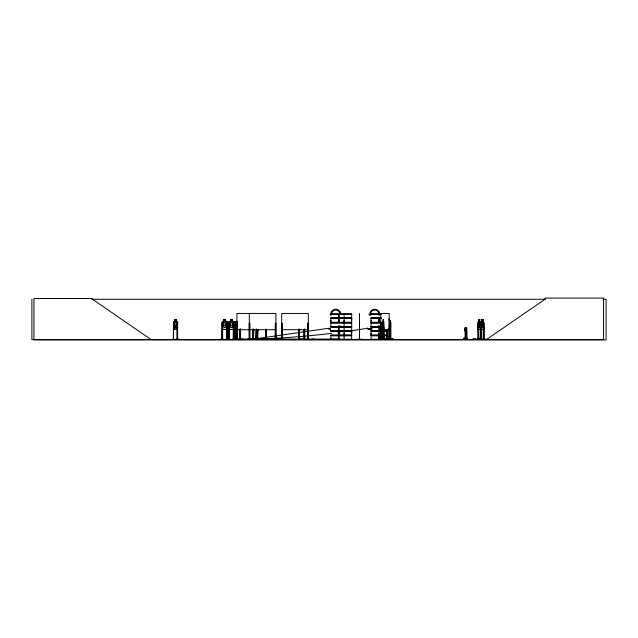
<?xml version="1.0" encoding="UTF-8"?>
<svg xmlns="http://www.w3.org/2000/svg" width="638" height="638" viewBox="0 0 638 638"><rect width="100%" height="100%" fill="white"/><g stroke="black" fill="none" stroke-linecap="round" stroke-linejoin="round"><path stroke-width="0.96" d="M330.859 322.27L330.859 318.537L338.435 318.537L338.427 322.27L330.859 322.27L330.867 320.404M338.427 320.404L338.427 318.537M339.256 335.062L339.256 333.195L339.249 335.062L351.674 335.062L351.674 331.321L330.859 331.321M339.249 322.27L339.249 318.537L351.674 318.537L351.666 322.27L339.249 322.27L339.256 320.404M344.105 333.195L344.105 335.062L344.097 331.321M344.105 320.404L344.105 322.27L344.097 318.537M351.666 333.195L351.666 331.321M351.666 320.404L351.666 318.537M378.621 335.062L378.621 333.195L378.629 335.062L371.053 335.062L371.061 333.195M371.053 322.27L371.053 318.537L378.629 318.537L378.629 322.27L371.053 322.27L371.061 320.404M378.621 318.537L378.621 322.27M379.45 335.062L379.45 333.195L379.443 335.062L382.888 335.062M381.046 322.27L379.443 322.27L379.45 320.404M235.837 321.488C231.092 320.747 235.278 333.538 233.915 322.038L234.585 321.424L237.129 321.424M233.986 326.688L233.979 322.086L233.372 321.392L232.256 321.392M356.594 339.272L362.687 339.249M464.879 337.853C465.038 337.303 463.81 337.917 465.198 337.845L465.03 330.962A2.034 0.399 -90 0 1 465.03 328.084A2.034 0.399 -90 0 1 465.596 328.084A2.034 0.399 -90 0 1 465.596 330.962L465.58 337.909M465.732 337.669L465.381 337.454M465.03 330.962L465.158 330.962A2.034 0.399 -90 0 1 465.158 328.084A2.034 0.399 -90 0 1 465.724 328.084A2.034 0.399 -90 0 1 465.724 330.962L465.612 337.781L466.346 337.454L466.306 337.909M466.673 338.794L466.761 330.962A2.034 0.399 -90 0 0 466.761 328.084A2.034 0.399 -90 0 0 466.187 328.084A2.034 0.399 -90 0 0 466.187 330.962L466.274 338.794M466.841 338.794L466.761 330.962M464.249 337.454L464.504 337.733M464.919 337.853L465.453 337.454M369.091 329.072L372.058 329.072M383.813 327.461L383.661 329.455L383.007 329.455M257.64 338.794L258.071 330.962A2.034 2.018 -90 0 0 258.645 329.519M369.115 328.985L372.058 328.729M332.071 339.496L339.4 339.568M370.973 339.272L392.242 339.272M383.773 339.496L383.478 321.392M465.413 337.773L465.126 337.909M247.536 339.241L259.132 339.241L245.463 339.575M383.207 321.456L383.047 339.575L383.263 321.392M383.071 321.392L382.92 322.102M256.891 337.454L256.42 337.733M478.364 321.392L478.301 329.455L480.326 329.455L480.558 322.094L479.72 321.392M480.326 329.455L480.613 327.469M483.5 329.455L483.492 321.392M465.086 337.733L465.421 337.59M478.604 339.272L478.508 328.099M484.011 339.568L484.011 323.322L483.588 323.322L483.62 339.568M484.13 339.528L483.54 338.985M464.177 339.097L464.504 337.319L464.456 339.312M467.375 339.312L467.375 338.252L465.126 338.252L465.261 339.56M465.58 339.568L465.732 338.252M480.143 339.097L480.095 339.552L480.262 339.097M481.267 339.568L481.602 321.392M481.387 339.568L481.507 329.056M481.77 339.568L481.738 327.142M481.889 339.568L481.905 339.097L472.654 339.312M389.284 339.575L389.371 318.88L389.427 320.882L390.217 320.882L390.608 321.616L390.592 326.959L390.145 328.881L389.332 328.881M390.177 328.953L390.608 326.951M233.986 339.568L234.01 322.094M384.395 339.057L393.359 339.057M384.578 338.985L393.175 338.985M328.937 328.243L328.937 329.559M171.112 339.528L179.804 339.272M233.388 329.455L234.01 327.469M256.978 337.542L256.667 337.486M256.444 337.789L256.524 337.542M247.432 339.272L259.116 339.272M279.827 339.272L283.304 339.496M223.507 339.528L220.397 339.536L241.579 339.241C236.929 338.395 241.794 340.899 241.619 339.073L339.855 339.073L339.879 339.512M223.523 339.272L220.437 339.272M481.363 322.134L481.61 321.456L483.54 321.456M389.332 326.951L389.946 325.348L389.946 321.616L389.332 320.946L390.201 320.946M233.516 339.568L233.516 338.985M233.787 339.528L233.739 338.985M235.534 339.536L235.486 338.985L234.776 338.985L234.776 339.575M298.265 339.575L298.959 339.241L298.209 339.528M298.648 339.536L298.664 329.056M298.919 339.272L298.225 339.272M367.839 328.243L367.839 329.559M176.216 321.392L177.181 321.392L177.675 322.094L177.141 329.455L173.815 329.455L173.376 322.102L173.879 321.392L174.892 321.392M173.48 339.575L173.424 322.102L173.903 321.456L177.157 321.456M233.979 323.49L234.609 322.493L237.272 322.493M478.907 321.456L478.484 322.126L478.907 327.461L479.688 327.461L480.111 325.858L479.688 321.456M222.072 339.575L222.152 322.102L222.742 321.392L223.914 321.392L223.914 319.391L225.637 319.391L225.549 321.456L226.442 322.126L226.442 325.858L225.581 327.461L223.97 327.461L223.109 325.858L223.109 322.126L223.97 321.456L223.938 319.455L225.581 319.455M228.819 339.575L228.803 322.102L229.385 321.392L230.557 321.392L230.525 319.391L232.288 319.391L232.232 321.456L233.093 322.126L233.093 325.858L232.232 327.461L230.621 327.461L229.752 325.858L229.752 322.126L230.621 321.456L230.621 319.455L232.232 319.455M233.38 329.391L229.377 329.391L228.835 322.102L229.409 321.456L233.38 321.456M255.296 339.097L255.296 338.252L255.096 339.568M255.256 339.312L255.846 339.416M257.529 339.568L257.888 339.575M258.119 339.568L258.278 338.252L257.856 338.252M475.35 339.536L486.714 339.575M236.499 325.492L236.626 326.122M486.427 339.575L544.996 299.27L544.996 298.082L603.556 298.082L603.556 339.575L31.9 339.575L31.9 299.27M237.352 322.493L235.829 323.49L235.829 325.356L237.344 326.361M236.754 324.846C234.569 327.493 233.444 325.133 236.323 324.447C233.468 323.697 234.521 321.353 236.762 324.016M235.478 339.544L235.43 323.322L234.84 323.322L234.888 339.575M233.915 322.126L235.805 321.424M256.556 338.698L253.868 339.312M258.342 338.435L328.769 328.243M233.899 325.428L234.617 326.361L237.28 326.361M233.907 326.736C240.837 329.439 227.79 325.077 237.145 327.422M91.776 299.27L545.299 299.27M603.109 299.27L606.1 299.27L606.1 339.918L33.958 339.918L33.958 298.504L92.526 298.504L92.526 299.27L151.086 339.575M330.851 314.032L338.443 314.032M339.241 314.032L351.682 314.032M371.053 314.032L378.637 314.032M379.435 314.032L381.053 314.024M330.851 314.167L338.443 314.167L338.427 317.788L330.859 317.788M371.053 314.167L378.637 314.175M379.435 314.167L381.038 314.183M339.097 314.319L339.926 314.319A4.275 4.179 -90 0 0 335.748 310.036A4.275 4.179 -90 0 0 331.561 314.319M330.867 314.406L338.427 314.406M339.256 314.406L351.666 314.406M371.061 314.406L378.621 314.406M379.45 314.406L381.253 314.406M371.053 317.788L378.629 317.788M379.443 317.788L381.046 317.788M330.803 318.043L338.491 318.043M339.193 318.043L351.729 318.043M371.005 318.043L378.685 318.043M379.395 318.043L381.014 318.043M330.803 318.274L338.491 318.274M339.193 318.274L351.729 318.274M371.005 318.274L378.685 318.274M379.395 318.274L381.014 318.274M381.046 318.537L379.443 318.537L379.443 322.27M174.796 319.391L176.263 319.391L176.216 329.455M479.776 319.391L478.875 319.391L478.963 321.456M482.113 319.391L483.006 319.391L482.982 321.456M176.216 319.455L174.844 319.455L174.892 329.455M478.907 319.455L479.752 319.455M482.137 319.455L482.982 319.455M482.28 319.79L482.783 319.79L482.783 320.459L482.28 320.459M225.605 321.392L226.753 321.392L227.367 322.094L226.721 321.392M478.939 321.392L478.309 321.392L478.069 322.134L478.085 339.568M481.538 321.392L482.168 321.392M482.95 321.392L483.851 322.094L483.779 339.575L483.756 338.985M222.734 321.456L226.729 321.456M234.585 321.488L237.137 321.488M383.007 321.456L383.717 321.456M478.317 321.456L480.31 321.456L480.526 322.126M390.592 321.592L390.639 339.073M222.152 322.102L222.718 329.455L226.777 329.455L227.327 327.469M383.757 322.094L383.901 339.575M480.558 322.094L480.789 339.56L480.781 323.322L480.358 323.322L480.143 339.312M174.892 322.126L176.216 322.126M330.803 322.533L338.491 322.533M339.193 322.533L351.729 322.533M371.005 322.533L378.685 322.533M379.395 322.533L381.014 322.533M330.803 322.764L338.491 322.764M339.193 322.764L351.729 322.764M371.005 322.764L378.685 322.764M379.395 322.764L381.014 322.764M338.435 323.027L330.859 323.027L330.859 326.624L338.443 326.624L330.867 326.528M339.249 323.027L351.674 323.027L351.674 326.624L339.241 326.632M378.629 323.027L371.053 323.027L371.053 326.624L378.637 326.632M379.443 323.027L381.046 323.027M177.659 323.322L177.117 323.322L177.077 339.575M227.272 323.322L226.689 323.322L226.634 339.575M233.923 323.322L233.341 323.322L233.285 339.575M275.895 323.322L275.321 323.322L275.265 339.575M308.29 323.322L307.715 323.322L307.66 339.575M359.529 323.322L359.465 339.575M380.758 323.322L381.125 339.575M383.701 323.322L384.036 339.575M389.379 323.322L389.013 339.575L388.989 338.985M478.085 323.322L478.229 339.575M481.315 323.322L481.57 339.575M237.272 323.49L234.609 323.49L234.617 325.356L237.272 325.356M174.892 325.858L176.216 325.858M338.228 325.906L340.182 325.906M378.111 325.906L380.112 325.906M338.228 326.457L340.182 326.457M378.111 326.457L380.112 326.457M339.256 326.528L351.666 326.528M371.061 326.528L378.621 326.528M379.45 326.528L381.053 326.528L379.435 326.632M330.851 326.784L338.443 326.823M339.241 326.823L351.682 326.784M371.053 326.784L378.637 326.784M379.435 326.823L381.053 326.784M330.851 326.959L338.443 326.959L338.427 330.572L330.859 330.572M378.637 326.951L371.053 326.975L371.061 330.572L378.629 330.572M379.435 326.959L381.038 326.975M330.867 327.19L338.427 327.19M339.256 327.19L351.666 327.19M371.061 327.19L378.621 327.19M379.45 327.19L381.253 327.19M234.609 327.358L237.153 327.358M228.835 327.469L229.369 329.455L233.42 329.455M481.267 327.469L481.53 329.455L483.564 329.455L483.851 327.469M389.332 328.953L390.225 328.953M177.157 329.391L173.855 329.391L173.424 327.461M222.734 329.391L226.729 329.391M383.007 329.391L383.717 329.391M478.317 329.391L480.31 329.391M481.554 329.391L483.54 329.391M387.936 329.599L388.582 329.599M236.905 329.702L275.895 329.702M281.717 329.702L308.29 329.702M380.758 329.702L389.172 329.702M387.035 331.361L387.027 329.998L388.925 329.934M387.027 329.998L388.989 329.998L388.973 328.666M379.443 330.572L382.888 330.572M383.877 330.572L387.019 330.572M330.803 330.835L338.491 330.835M339.193 330.835L351.729 330.835M371.005 330.835L378.685 330.835M379.395 330.835L382.88 330.835M383.893 330.835L387.075 330.835M466.187 330.962L466.394 338.794M330.803 331.066L338.491 331.066M339.193 331.066L351.729 331.066M371.005 331.066L378.685 331.066M379.395 331.066L382.88 331.066M383.893 331.066L387.075 331.066M382.888 331.321L371.053 331.321L371.053 335.062M383.877 331.321L387.019 331.321M338.228 331.872L340.182 331.872M378.111 331.872L380.112 331.872M330.859 335.062L338.435 335.062L338.435 333.195M383.877 335.062L387.019 335.062M330.803 335.317L338.491 335.317M339.193 335.317L351.729 335.317M371.005 335.317L378.685 335.317M379.395 335.317L382.88 335.317M383.893 335.317L387.075 335.317M330.803 335.548L338.491 335.548M339.193 335.548L351.729 335.548M371.005 335.548L378.685 335.548M379.395 335.548L382.88 335.548M383.893 335.548L387.075 335.548M378.629 339.416L378.629 335.811L371.053 335.811L371.053 339.416M382.888 335.811L379.443 335.811L379.443 339.416M383.877 335.811L387.019 335.811M464.017 338.252L463.985 339.56L486.73 339.272M386.939 338.475L387.529 338.475M390.225 338.475L390.815 338.475M387.354 338.65L390.4 338.65M257.656 338.794L255.623 338.794L255.2 330.962A2.034 2.018 -90 0 1 254.61 329.519M254.977 338.93L256.189 338.93M473.109 338.93L475.613 338.93M177.061 338.985L177.707 338.985L177.707 339.575M221.96 338.985L222.654 338.985M226.634 338.985L227.327 338.985M228.611 338.985L229.297 338.985M233.285 338.985L233.979 338.985M236.674 338.985L237.232 338.985L237.216 339.575M239.912 338.985L240.622 338.985M381.157 338.985L380.742 339.575M382.912 338.985L383.302 339.575L383.199 319.391L383.47 329.455M464.017 339.097L467.327 339.097M263.558 339.264L268.55 339.264M277.674 339.528L274.141 339.241L277.697 339.536M299.27 339.153L304.007 339.153M305.068 339.528L304.326 339.241L305.1 339.536M306.575 339.264L310.092 339.536M225.772 339.272L230.206 339.575L225.804 339.536M277.658 339.264L274.212 339.536M305.06 339.272L304.406 339.536M330.867 339.312L351.666 339.312M232.415 339.496L239.402 339.241L232.455 339.536M463.954 339.432L486.73 339.528M239.904 339.536L239.976 329.056M236.634 322.732L236.507 323.386M229.082 339.536L229.05 338.985M228.867 339.528L228.859 338.985M379.283 315.499L377.999 314.319L378.828 314.319A4.275 4.179 -90 0 0 374.65 310.036A4.275 4.179 -90 0 0 370.471 314.319L371.3 314.319L370.096 315.499L368.892 314.319L369.721 314.319A5.12 5.008 -90 0 1 374.729 309.191A5.12 5.008 -90 0 1 379.738 314.319M233.923 326.792L234.601 327.422M176.216 321.456L176.925 322.126L176.925 325.858L176.216 327.461L174.892 327.461L174.182 325.858L174.844 319.391M331.194 315.499L329.99 314.319L330.819 314.319A5.12 5.008 -90 0 1 335.827 309.191A5.12 5.008 -90 0 1 340.836 314.319M177.133 321.392L177.627 322.126L177.659 339.575M390.217 320.882L390.647 321.592M383.47 321.456L383.47 327.461L383.063 325.858M383.653 321.392L383.749 322.126M481.363 327.461L481.594 329.455M478.125 327.461L478.356 329.455M382.928 327.461L383.071 329.455M482.95 319.391L483.341 325.858L482.918 327.461L482.137 327.461L481.722 322.126L482.168 319.391M482.2 319.455L482.2 321.456M480.55 329.056L480.526 339.575M479.72 319.391L479.752 321.456M478.364 338.985L478.34 339.575M478.053 338.985L477.942 339.575M465.684 339.097L465.668 337.319L465.341 339.097M465.525 337.319L465.525 339.097M465.174 338.252L465.174 339.097M390.775 339.073L390.775 322.812L390.273 322.812L390.233 339.073M390.512 338.475L390.504 339.073M390.44 322.812L390.4 339.073M389.451 338.73L389.427 339.575M389.22 339.575L389.172 313.441L380.758 313.441L380.862 339.575L380.966 323.322M389.124 319.279L389.124 319.949M387.481 329.503L387.521 339.073M387.314 329.503L387.354 339.073M387.146 329.503L387.226 339.073M387.106 338.475L387.106 339.073M386.979 329.503L386.971 339.073M383.677 338.985L383.645 339.575M379.163 326.688L379.163 331.385M379.155 326.688L379.155 331.385M378.621 335.811L378.621 339.312M359.537 313.441L359.529 339.575M344.097 314.183L344.105 317.788M344.097 323.027L344.097 326.624M344.097 326.975L344.105 330.572M344.097 335.811L344.097 339.416M339.177 339.575L339.256 335.811L351.674 335.811L351.674 339.416L330.851 339.424L330.859 335.811L338.435 335.811L338.435 339.416M338.204 339.073L338.204 339.575M313.569 339.073L313.569 339.575M313.282 339.073L313.282 339.575M312.596 339.073L312.596 339.575M308.337 338.985L308.337 339.575L308.29 313.441L281.717 313.441L281.629 339.575L281.589 323.322L282.163 323.322L282.219 339.575M308.162 323.322L308.074 339.575M307.923 338.985L307.923 339.575L307.835 323.322M304.143 339.575L304.071 329.056L304.007 339.575M299.294 338.985L299.294 339.575L299.214 329.056M299.142 338.985L299.142 339.575M298.759 338.985L298.751 339.575M298.6 338.985L298.6 339.575M282.044 323.322L282.1 339.575M281.956 338.985L281.972 339.575M281.805 338.985L281.781 339.575M275.943 339.575L275.895 313.441L236.905 313.441L236.905 339.575M275.768 323.322L275.855 339.575M275.68 338.985L275.704 339.575M275.512 338.985L275.528 339.575M275.441 323.322L275.385 339.575M268.877 339.073L268.877 339.575M268.191 339.073L268.191 339.575M267.912 339.073L267.912 339.575M266.11 329.192L266.126 339.575M265.934 329.192L265.934 339.575M265.894 338.985L265.871 339.575M265.783 329.192L265.767 339.575M258.087 339.312L258.087 338.252L258.047 339.097M257.258 339.312L257.21 337.319L256.285 337.319L256.285 339.097M256.891 329.192L256.915 339.575M256.811 338.985L256.779 339.575M256.739 329.192L256.739 339.575M256.564 329.192L256.548 339.575M255.487 339.097L255.056 338.252L255.056 339.312M253.358 329.192L253.358 339.575M253.174 329.192L253.206 339.575M253.079 329.192L253.047 339.575M252.895 329.192L252.895 339.575L252.863 338.985M249.825 339.575L249.769 323.322L249.195 323.322L249.195 339.575M249.649 323.322L249.697 339.575M249.562 338.985L249.562 339.575M249.314 313.441L249.386 339.575M249.147 338.985L249.067 339.575M243.269 339.073L243.269 339.575M242.304 339.073L242.304 339.575M240.558 329.056L240.558 339.575M240.494 329.056L240.422 339.575M240.04 329.056L240.111 339.575M237.184 339.575L237.184 323.322L236.722 323.322L236.722 339.575M237.001 323.322L237.033 339.575M235.278 338.985L235.286 339.575M234.975 338.985L234.983 339.575M233.811 323.322L233.835 339.575M233.444 323.322L233.388 339.575M229.297 339.575L229.249 323.322L228.667 323.322L228.611 339.575M229.138 323.322L229.194 339.575M227.327 322.094L227.327 339.575M227.168 323.322L227.12 339.575L227.08 338.985M226.889 338.985L226.873 339.575L226.801 323.322M222.654 339.575L222.598 323.322L222.016 323.322L221.96 339.575M222.495 323.322L222.55 339.575M222.407 338.985L222.423 339.575M222.191 338.985L222.207 339.575M177.508 323.322L177.508 339.575M177.268 323.322L177.356 339.575M177.141 338.985L177.22 339.575M176.168 319.455L176.168 321.456M173.847 339.575L173.847 338.985L173.209 338.985L173.369 339.575M173.656 323.322L173.265 339.575M367.719 328.163A198.011 38.559 -2.5 0 1 351.522 330.723M339.783 332.342A198.011 38.559 -2.5 0 1 337.957 332.573M331.513 333.371A198.011 38.559 -2.5 0 1 254.458 339.312M330.021 328.706C330.149 331.337 330.564 326.999 330.021 328.706M368.923 328.706C369.051 331.337 369.466 326.999 368.923 328.706M351.682 314.167L339.241 314.167L339.256 317.788L351.674 317.788L351.674 314.183M175.976 319.79L175.131 319.79L175.131 320.459L175.976 320.459L175.976 319.79M225.294 319.79L224.257 319.79L224.257 320.459L225.294 320.459L225.294 319.79M231.945 319.79L230.908 319.79L230.908 320.459L231.945 320.459L231.945 319.79M479.553 319.79L479.042 319.79L479.042 320.459L479.553 320.459L479.553 319.79M225.581 322.126L223.97 322.126L223.97 325.858L225.581 325.858L225.581 322.126M232.232 322.126L230.621 322.126L230.621 325.858L232.232 325.858L232.232 322.126M479.688 322.126L478.907 322.126L478.907 325.858L479.688 325.858L479.688 322.126M482.918 322.126L482.137 322.126L482.137 325.858L482.918 325.858L482.918 322.126M351.682 326.975L339.241 326.951L339.256 330.572L351.674 330.572L351.674 326.975M304.653 339.544L304.597 329.056L304.661 339.568M464.36 339.097L464.36 337.319L464.32 339.097"/></g></svg>
